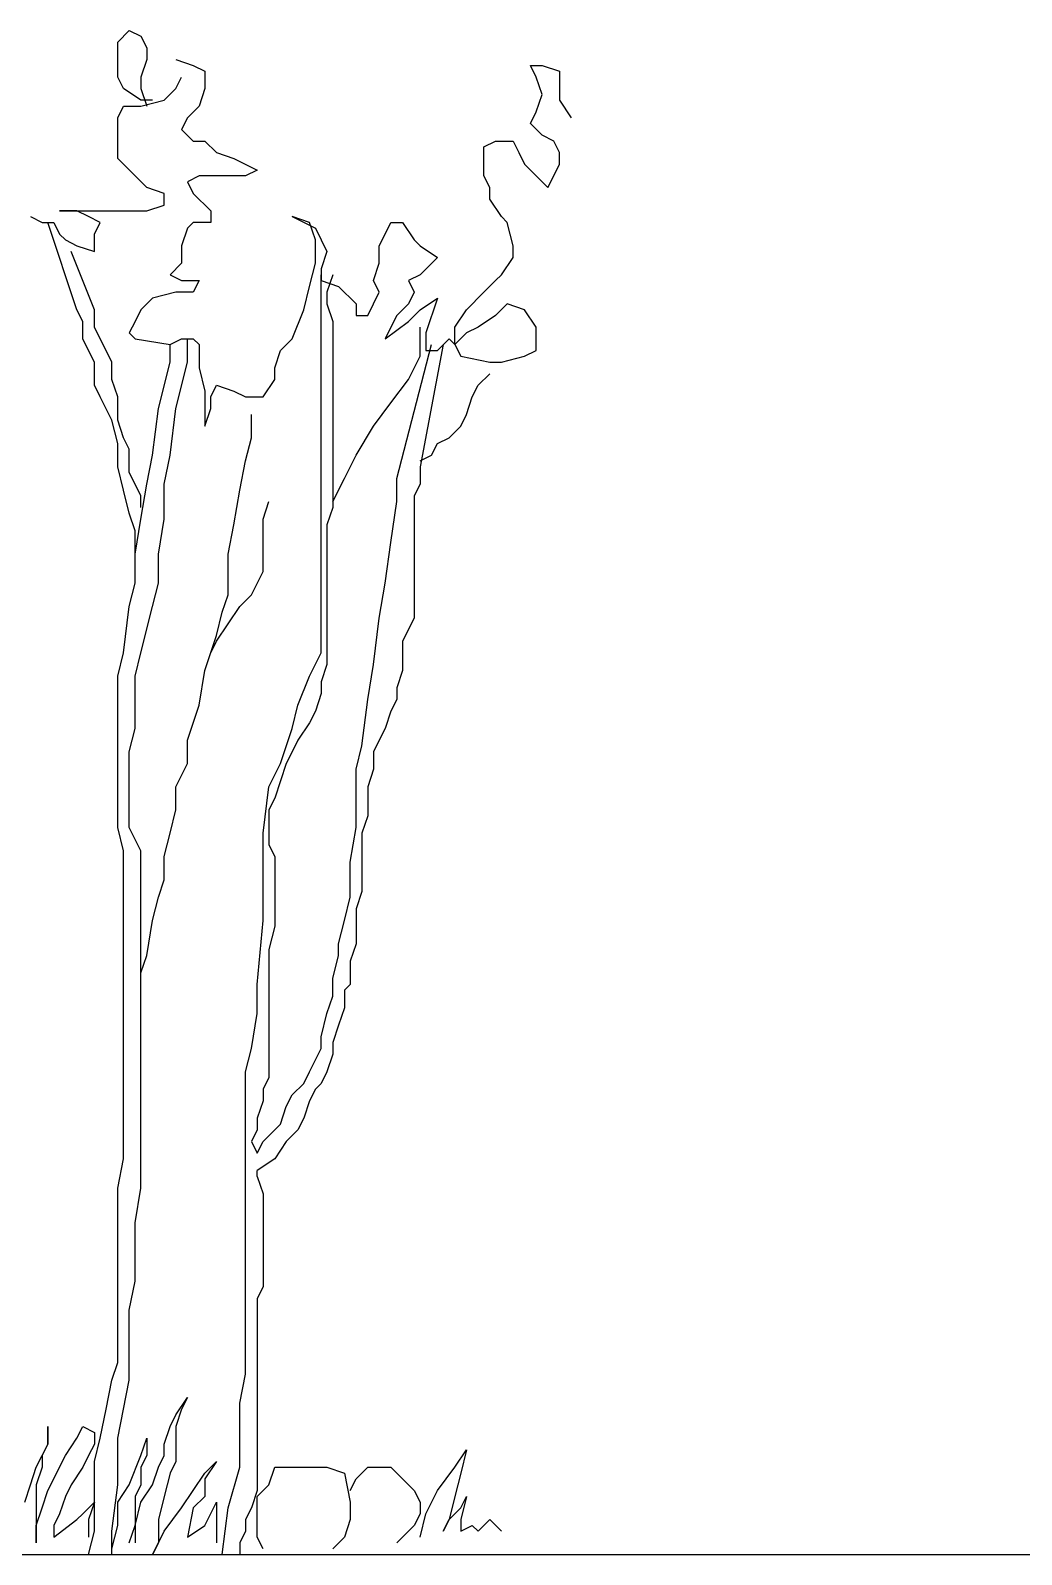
# Model space of a CAD drawing. Header units: millimetres. Extents: x 13268 to 164478, y 289082 to 363688.
# Drawn here: x 111275 to 115502, y 328505 to 335001 of the extents above; entities that cross this region are included whole.
import ezdxf

# ---------------------------------------------------------------- set-up
doc = ezdxf.new("R2010")
doc.units = ezdxf.units.MM
doc.layers.add('www.cad-blocks.net', color=7, linetype='Continuous')

# ---------------------------------------------------------------- blocks, each defined once
blk = doc.blocks.new('A$C44BD239E')
for p, q in [((6585.4, 6446.5), (6635, 6496.2)), ((6585.4, 6397), (6585.4, 6446.5)), ((6635, 6496.2), (6684.6, 6471.3)), ((6684.6, 6471.3), (6709.4, 6421.8)), ((6585.4, 6297.8), (6585.4, 6397)), ((6709.4, 6372.1), (6684.6, 6297.8)), ((6709.4, 6421.8), (6709.4, 6372.1)), ((6833.4, 6372.1), (6907.7, 6347.4)), ((6907.7, 6347.4), (6957.3, 6322.6)), ((6957.3, 6322.6), (6957.3, 6248.2)), ((8370.5, 6297.8), (8345.7, 6347.4)), ((8345.7, 6347.4), (8395.3, 6347.4)), ((8395.3, 6347.4), (8469.7, 6322.6)), ((8469.7, 6322.6), (8469.7, 6248.2)), ((6610.2, 6248.2), (6585.4, 6297.8)), ((6684.6, 6198.6), (6610.2, 6248.2)), ((6684.6, 6297.8), (6684.6, 6248.2)), ((6684.6, 6248.2), (6709.4, 6173.8)), ((6783.8, 6198.6), (6833.4, 6248.2)), ((6833.4, 6248.2), (6858.1, 6297.8)), ((6957.3, 6248.2), (6932.5, 6173.8)), ((8395.3, 6223.4), (8370.5, 6297.8)), ((8469.7, 6248.2), (8469.7, 6198.6)), ((6585.4, 6124.2), (6610.2, 6173.8)), ((6610.2, 6173.8), (6684.6, 6173.8)), ((6684.6, 6173.8), (6783.8, 6198.6)), ((6734.2, 6198.6), (6684.6, 6198.6)), ((6932.5, 6173.8), (6883, 6124.2)), ((8370.5, 6149), (8395.3, 6223.4)), ((8469.7, 6198.6), (8519.3, 6124.2)), ((6585.4, 6074.6), (6585.4, 6124.2)), ((6883, 6124.2), (6858.1, 6074.6)), ((8345.7, 6099.4), (8370.5, 6149)), ((6585.4, 5950.7), (6585.4, 6074.6)), ((6858.1, 6074.6), (6907.7, 6025)), ((8395.3, 6049.9), (8345.7, 6099.4)), ((8444.9, 6025), (8395.3, 6049.9)), ((6907.7, 6025), (6957.3, 6025)), ((6957.3, 6025), (7006.9, 5975.5)), ((8147.4, 6000.2), (8197, 6025)), ((8147.4, 5950.7), (8147.4, 6000.2)), ((8197, 6025), (8271.3, 6025)), ((8271.3, 6025), (8296.2, 5975.5)), ((8469.7, 5975.5), (8444.9, 6025)), ((6659.8, 5876.3), (6585.4, 5950.7)), ((7006.9, 5975.5), (7081.3, 5950.7)), ((7081.3, 5950.7), (7180.5, 5901.1)), ((8147.4, 5876.3), (8147.4, 5950.7)), ((8296.2, 5975.5), (8320.9, 5925.8)), ((8320.9, 5925.8), (8370.5, 5876.3)), ((8444.9, 5876.3), (8469.7, 5925.8)), ((8469.7, 5925.8), (8469.7, 5975.5)), ((6709.4, 5826.7), (6659.8, 5876.3)), ((6932.5, 5876.3), (6883, 5851.5)), ((6883, 5851.5), (6907.7, 5801.9)), ((7031.7, 5876.3), (6932.5, 5876.3)), ((7130.9, 5876.3), (7031.7, 5876.3)), ((7180.5, 5901.1), (7130.9, 5876.3)), ((8172.1, 5826.7), (8147.4, 5876.3)), ((8370.5, 5876.3), (8420.1, 5826.7)), ((8420.1, 5826.7), (8444.9, 5876.3)), ((6783.8, 5801.9), (6709.4, 5826.7)), ((6783.8, 5752.3), (6783.8, 5801.9)), ((6907.7, 5801.9), (6982.1, 5727.5)), ((8172.1, 5777.1), (8172.1, 5826.7)), ((6411.9, 5727.5), (6337.5, 5727.5)), ((6337.5, 5727.5), (6387.1, 5727.5)), ((6387.1, 5727.5), (6486.2, 5727.5)), ((6461.5, 5702.7), (6411.9, 5727.5)), ((6486.2, 5727.5), (6585.4, 5727.5)), ((6585.4, 5727.5), (6659.8, 5727.5)), ((6659.8, 5727.5), (6709.4, 5727.5)), ((6709.4, 5727.5), (6783.8, 5752.3)), ((6982.1, 5727.5), (6982.1, 5678)), ((8221.8, 5702.7), (8172.1, 5777.1)), ((6213.5, 5702.7), (6263.2, 5678)), ((6263.2, 5678), (6312.7, 5678)), ((6411.9, 5306), (6287.9, 5678)), ((6312.7, 5678), (6337.5, 5628.3)), ((6511, 5678), (6461.5, 5702.7)), ((6486.2, 5628.3), (6511, 5678)), ((6883, 5653.1), (6858.1, 5578.8)), ((6907.7, 5678), (6883, 5653.1)), ((6982.1, 5678), (6907.7, 5678)), ((7403.6, 5678), (7329.2, 5702.7)), ((7329.2, 5702.7), (7428.4, 5653.1)), ((7428.4, 5603.6), (7403.6, 5678)), ((7428.4, 5653.1), (7453.2, 5603.6)), ((7725.9, 5628.3), (7750.7, 5678)), ((7750.7, 5678), (7800.3, 5678)), ((7800.3, 5678), (7849.9, 5603.6)), ((8246.5, 5678), (8221.8, 5702.7)), ((8271.3, 5578.8), (8246.5, 5678)), ((6337.5, 5628.3), (6362.3, 5603.6)), ((6362.3, 5603.6), (6411.9, 5578.8)), ((6486.2, 5553.9), (6486.2, 5628.3)), ((7428.4, 5504.4), (7428.4, 5603.6)), ((7453.2, 5603.6), (7477.9, 5553.9)), ((7701.1, 5578.8), (7725.9, 5628.3)), ((7849.9, 5603.6), (7874.7, 5578.8)), ((6486.2, 5306), (6387.1, 5553.9)), ((6411.9, 5578.8), (6486.2, 5553.9)), ((6858.1, 5578.8), (6858.1, 5504.4)), ((7477.9, 5553.9), (7453.2, 5479.6)), ((7701.1, 5504.4), (7701.1, 5578.8)), ((7874.7, 5578.8), (7949.1, 5529.2)), ((7949.1, 5529.2), (7874.7, 5454.8)), ((8221.8, 5454.8), (8271.3, 5529.2)), ((8271.3, 5529.2), (8271.3, 5578.8)), ((6858.1, 5504.4), (6808.6, 5454.8)), ((7403.6, 5405.2), (7428.4, 5504.4)), ((7453.2, 5479.6), (7453.2, 5430)), ((7676.3, 5430), (7701.1, 5504.4)), ((6808.6, 5454.8), (6858.1, 5430)), ((6858.1, 5430), (6932.5, 5430)), ((6932.5, 5430), (6907.7, 5380.4)), ((7378.8, 5306), (7403.6, 5405.2)), ((7453.2, 5355.6), (7453.2, 5454.8)), ((7453.2, 5430), (7527.6, 5405.2)), ((7502.8, 5454.8), (7477.9, 5380.4)), ((7527.6, 5405.2), (7602, 5330.8)), ((7701.1, 5380.4), (7676.3, 5430)), ((7874.7, 5454.8), (7825, 5430)), ((7825, 5430), (7849.9, 5380.4)), ((8147.4, 5380.4), (8197, 5430)), ((8197, 5430), (8221.8, 5454.8)), ((6734.2, 5355.6), (6684.6, 5306)), ((6833.4, 5380.4), (6734.2, 5355.6)), ((6907.7, 5380.4), (6833.4, 5380.4)), ((7453.2, 5206.8), (7453.2, 5355.6)), ((7477.9, 5380.4), (7477.9, 5330.8)), ((7477.9, 5330.8), (7502.8, 5256.4)), ((7602, 5330.8), (7602, 5281.2)), ((7651.5, 5281.2), (7676.3, 5330.8)), ((7676.3, 5330.8), (7701.1, 5380.4)), ((7825, 5330.8), (7775.5, 5281.2)), ((7849.9, 5380.4), (7825, 5330.8)), ((7874.7, 5306), (7949.1, 5355.6)), ((7949.1, 5355.6), (7899.4, 5206.8)), ((8073, 5306), (8147.4, 5380.4)), ((8246.5, 5330.8), (8197, 5281.2)), ((8320.9, 5306), (8246.5, 5330.8)), ((6436.7, 5256.4), (6411.9, 5306)), ((6486.2, 5231.7), (6486.2, 5306)), ((6684.6, 5306), (6659.8, 5256.4)), ((7329.2, 5182), (7378.8, 5306)), ((7602, 5281.2), (7651.5, 5281.2)), ((7775.5, 5281.2), (7750.7, 5231.7)), ((7825, 5256.4), (7874.7, 5306)), ((8023.4, 5231.7), (8073, 5306)), ((8197, 5281.2), (8122.6, 5231.7)), ((8370.5, 5231.7), (8320.9, 5306)), ((6436.7, 5182), (6436.7, 5256.4)), ((6511, 5182), (6486.2, 5231.7)), ((6659.8, 5256.4), (6635, 5206.8)), ((6635, 5206.8), (6659.8, 5182)), ((7453.2, 5058.1), (7453.2, 5206.8)), ((7502.8, 5256.4), (7502.8, 5157.3)), ((7725.9, 5182), (7825, 5256.4)), ((7750.7, 5231.7), (7725.9, 5182)), ((7874.7, 5107.6), (7874.7, 5231.7)), ((7899.4, 5206.8), (7899.4, 5132.5)), ((8023.4, 5157.3), (8023.4, 5231.7)), ((8073, 5206.8), (8023.4, 5157.3)), ((8122.6, 5231.7), (8073, 5206.8)), ((8370.5, 5132.5), (8370.5, 5231.7)), ((6461.5, 5132.5), (6436.7, 5182)), ((6486.2, 5082.9), (6461.5, 5132.5)), ((6535.9, 5132.5), (6511, 5182)), ((6560.6, 5082.9), (6535.9, 5132.5)), ((6659.8, 5182), (6808.6, 5157.3)), ((6808.6, 5157.3), (6858.1, 5182)), ((6808.6, 5082.9), (6808.6, 5157.3)), ((6858.1, 5182), (6907.7, 5182)), ((6883, 5082.9), (6883, 5182)), ((6907.7, 5182), (6932.5, 5157.3)), ((6932.5, 5157.3), (6932.5, 5058.1)), ((7254.9, 5058.1), (7279.6, 5132.5)), ((7279.6, 5132.5), (7329.2, 5182)), ((7502.8, 5157.3), (7502.8, 5107.6)), ((7775.5, 4587), (7924.2, 5157.3)), ((7973.8, 5157.3), (7874.7, 4636.6)), ((7899.4, 5132.5), (7949.1, 5132.5)), ((7949.1, 5132.5), (7998.6, 5182)), ((7998.6, 5182), (8023.4, 5157.3)), ((8023.4, 5157.3), (8048.2, 5107.6)), ((8320.9, 5107.6), (8370.5, 5132.5)), ((6486.2, 4983.7), (6486.2, 5082.9)), ((6560.6, 5008.5), (6560.6, 5082.9)), ((6759, 4884.5), (6808.6, 5082.9)), ((6833.4, 4884.5), (6883, 5082.9)), ((7502.8, 5107.6), (7502.8, 5008.5)), ((7825, 5008.5), (7874.7, 5107.6)), ((8048.2, 5107.6), (8172.1, 5082.9)), ((8172.1, 5082.9), (8221.8, 5082.9)), ((8221.8, 5082.9), (8320.9, 5107.6)), ((6585.4, 4934.1), (6560.6, 5008.5)), ((6932.5, 5058.1), (6957.3, 4958.9)), ((7205.2, 4934.1), (7254.9, 5008.5)), ((7254.9, 5008.5), (7254.9, 5058.1)), ((7453.2, 4958.9), (7453.2, 5058.1)), ((7502.8, 5008.5), (7502.8, 4934.1)), ((7750.7, 4909.3), (7825, 5008.5)), ((8122.6, 4983.7), (8172.1, 5033.3)), ((6511, 4934.1), (6486.2, 4983.7)), ((6957.3, 4958.9), (6957.3, 4884.5)), ((6982.1, 4934.1), (7006.9, 4983.7)), ((7006.9, 4983.7), (7081.3, 4958.9)), ((7081.3, 4958.9), (7130.9, 4934.1)), ((7453.2, 4810.1), (7453.2, 4958.9)), ((8097.8, 4934.1), (8122.6, 4983.7)), ((6560.6, 4834.9), (6511, 4934.1)), ((6585.4, 4884.5), (6585.4, 4934.1)), ((6585.4, 4834.9), (6585.4, 4884.5)), ((6734.2, 4686.2), (6759, 4884.5)), ((6808.6, 4686.2), (6833.4, 4884.5)), ((6957.3, 4884.5), (6957.3, 4810.1)), ((6957.3, 4810.1), (6982.1, 4884.5)), ((6982.1, 4884.5), (6982.1, 4934.1)), ((7130.9, 4934.1), (7205.2, 4934.1)), ((7502.8, 4934.1), (7502.8, 4859.7)), ((7676.3, 4810.1), (7750.7, 4909.3)), ((8073, 4859.7), (8097.8, 4934.1)), ((6585.4, 4735.7), (6560.6, 4834.9)), ((6610.2, 4760.5), (6585.4, 4834.9)), ((7155.7, 4760.5), (7155.7, 4859.7)), ((7453.2, 4711), (7453.2, 4810.1)), ((7502.8, 4859.7), (7502.8, 4810.1)), ((7502.8, 4810.1), (7502.8, 4735.7)), ((7602, 4686.2), (7676.3, 4810.1)), ((7998.6, 4760.5), (8048.2, 4810.1)), ((8048.2, 4810.1), (8073, 4859.7)), ((6635, 4711), (6610.2, 4760.5)), ((7130.9, 4661.3), (7155.7, 4760.5)), ((7949.1, 4735.7), (7998.6, 4760.5)), ((6585.4, 4636.6), (6585.4, 4735.7)), ((6635, 4611.8), (6635, 4711)), ((6709.4, 4562.2), (6734.2, 4686.2)), ((6783.8, 4562.2), (6808.6, 4686.2)), ((7453.2, 4587), (7453.2, 4711)), ((7502.8, 4735.7), (7502.8, 4661.3)), ((7552.3, 4587), (7602, 4686.2)), ((7874.7, 4661.3), (7924.2, 4686.2)), ((7924.2, 4686.2), (7949.1, 4735.7)), ((6610.2, 4537.4), (6585.4, 4636.6)), ((7106.1, 4537.4), (7130.9, 4661.3)), ((7502.8, 4661.3), (7502.8, 4611.8)), ((7874.7, 4636.6), (7874.7, 4562.2)), ((6659.8, 4562.2), (6635, 4611.8)), ((6684.6, 4512.6), (6659.8, 4562.2)), ((6684.6, 4413.4), (6709.4, 4562.2)), ((6783.8, 4413.4), (6783.8, 4562.2)), ((7453.2, 4388.6), (7453.2, 4587)), ((7502.8, 4611.8), (7502.8, 4562.2)), ((7502.8, 4487.8), (7552.3, 4587)), ((7502.8, 4562.2), (7502.8, 4463)), ((7775.5, 4487.8), (7775.5, 4587)), ((7874.7, 4562.2), (7849.9, 4512.6)), ((6635, 4438.2), (6610.2, 4537.4)), ((6684.6, 4463), (6684.6, 4512.6)), ((7081.3, 4388.6), (7106.1, 4537.4)), ((7205.2, 4413.4), (7230.1, 4487.8)), ((7750.7, 4314.2), (7775.5, 4487.8)), ((7849.9, 4512.6), (7849.9, 4463)), ((6659.8, 4363.8), (6635, 4438.2)), ((7502.8, 4463), (7477.9, 4388.6)), ((7849.9, 4463), (7849.9, 4388.6)), ((6659.8, 4264.6), (6684.6, 4413.4)), ((6659.8, 4314.2), (6659.8, 4363.8)), ((6759, 4264.6), (6783.8, 4413.4)), ((7056.5, 4264.6), (7081.3, 4388.6)), ((7205.2, 4314.2), (7205.2, 4413.4)), ((7453.2, 4239.9), (7453.2, 4388.6)), ((7477.9, 4388.6), (7477.9, 4314.2)), ((7849.9, 4388.6), (7849.9, 4314.2)), ((6659.8, 4239.9), (6659.8, 4314.2)), ((7205.2, 4264.6), (7205.2, 4314.2)), ((7477.9, 4314.2), (7477.9, 4239.9)), ((7725.9, 4140.7), (7750.7, 4314.2)), ((7849.9, 4314.2), (7849.9, 4239.9)), ((6659.8, 4140.7), (6659.8, 4264.6)), ((6759, 4140.7), (6759, 4264.6)), ((7056.5, 4165.5), (7056.5, 4264.6)), ((7205.2, 4190.2), (7205.2, 4264.6)), ((7453.2, 4066.3), (7453.2, 4239.9)), ((7477.9, 4239.9), (7477.9, 4165.5)), ((7849.9, 4239.9), (7849.9, 4165.5)), ((7056.5, 4091.1), (7056.5, 4165.5)), ((7155.7, 4091.1), (7205.2, 4190.2)), ((7477.9, 4165.5), (7477.9, 4115.9)), ((7849.9, 4165.5), (7849.9, 4091.1)), ((6635, 4041.5), (6659.8, 4140.7)), ((6734.2, 4041.5), (6759, 4140.7)), ((7477.9, 4115.9), (7477.9, 4066.3)), ((7701.1, 3991.9), (7725.9, 4140.7)), ((6610.2, 3843.1), (6635, 4041.5)), ((6684.6, 3843.1), (6734.2, 4041.5)), ((7031.7, 4016.7), (7056.5, 4091.1)), ((7056.5, 3967.1), (7106.1, 4041.5)), ((7106.1, 4041.5), (7155.7, 4091.1)), ((7453.2, 3991.9), (7453.2, 4066.3)), ((7477.9, 4066.3), (7477.9, 4016.7)), ((7849.9, 4091.1), (7849.9, 4041.5)), ((7849.9, 4041.5), (7849.9, 3991.9)), ((7006.9, 3917.5), (7031.7, 4016.7)), ((7006.9, 3892.7), (7056.5, 3967.1)), ((7453.2, 3843.1), (7453.2, 3991.9)), ((7477.9, 4016.7), (7477.9, 3967.1)), ((7477.9, 3967.1), (7477.9, 3917.5)), ((7676.3, 3793.6), (7701.1, 3991.9)), ((7849.9, 3991.9), (7800.3, 3892.7)), ((6957.3, 3768.8), (7006.9, 3917.5)), ((7477.9, 3917.5), (7477.9, 3868)), ((6585.4, 3743.9), (6610.2, 3843.1)), ((6659.8, 3743.9), (6684.6, 3843.1)), ((6982.1, 3843.1), (7006.9, 3892.7)), ((7403.6, 3743.9), (7453.2, 3843.1)), ((7477.9, 3868), (7477.9, 3793.6)), ((7800.3, 3892.7), (7800.3, 3818.3)), ((6932.5, 3620), (6957.3, 3768.8)), ((7477.9, 3793.6), (7453.2, 3719.2)), ((7651.5, 3644.8), (7676.3, 3793.6)), ((7800.3, 3768.8), (7775.5, 3694.4)), ((7800.3, 3818.3), (7800.3, 3768.8)), ((6585.4, 3644.8), (6585.4, 3743.9)), ((6659.8, 3644.8), (6659.8, 3743.9)), ((7354, 3620), (7403.6, 3743.9)), ((7453.2, 3719.2), (7453.2, 3669.6)), ((6585.4, 3520.8), (6585.4, 3644.8)), ((6659.8, 3520.8), (6659.8, 3644.8)), ((7453.2, 3669.6), (7428.4, 3595.2)), ((7626.7, 3446.4), (7651.5, 3644.8)), ((7775.5, 3644.8), (7750.7, 3595.2)), ((7775.5, 3694.4), (7775.5, 3644.8)), ((6883, 3471.2), (6932.5, 3620)), ((7329.2, 3520.8), (7354, 3620)), ((7428.4, 3595.2), (7403.6, 3545.6)), ((7750.7, 3595.2), (7725.9, 3520.8)), ((6585.4, 3421.7), (6585.4, 3520.8)), ((6635, 3421.7), (6659.8, 3520.8)), ((7279.6, 3372), (7329.2, 3520.8)), ((7403.6, 3545.6), (7354, 3471.2)), ((7725.9, 3520.8), (7701.1, 3471.2)), ((6883, 3372), (6883, 3471.2)), ((7354, 3471.2), (7329.2, 3421.7)), ((7602, 3347.3), (7626.7, 3446.4)), ((7701.1, 3471.2), (7676.3, 3421.7)), ((6585.4, 3322.5), (6585.4, 3421.7)), ((6635, 3322.5), (6635, 3421.7)), ((7329.2, 3421.7), (7304.4, 3372)), ((7676.3, 3421.7), (7676.3, 3347.3)), ((6585.4, 3198.5), (6585.4, 3322.5)), ((6635, 3198.5), (6635, 3322.5)), ((6833.4, 3272.9), (6883, 3372)), ((7230.1, 3272.9), (7279.6, 3372)), ((7304.4, 3372), (7279.6, 3297.6)), ((7602, 3248.1), (7602, 3347.3)), ((7676.3, 3347.3), (7651.5, 3272.9)), ((6833.4, 3173.7), (6833.4, 3272.9)), ((7205.2, 3074.5), (7230.1, 3272.9)), ((7279.6, 3297.6), (7254.9, 3223.3)), ((7602, 3099.3), (7602, 3248.1)), ((7651.5, 3272.9), (7651.5, 3223.3)), ((6585.4, 3099.3), (6585.4, 3198.5)), ((6635, 3099.3), (6635, 3198.5)), ((7254.9, 3223.3), (7230.1, 3173.7)), ((7651.5, 3223.3), (7651.5, 3148.9)), ((6808.6, 3074.5), (6833.4, 3173.7)), ((7230.1, 3173.7), (7230.1, 3099.3)), ((7651.5, 3148.9), (7626.7, 3074.5)), ((6610.2, 3000.1), (6585.4, 3099.3)), ((6684.6, 3000.1), (6635, 3099.3)), ((6783.8, 2975.4), (6808.6, 3074.5)), ((7205.2, 2901), (7205.2, 3074.5)), ((7230.1, 3099.3), (7230.1, 3024.9)), ((7577.1, 2950.5), (7602, 3099.3)), ((7626.7, 3074.5), (7626.7, 3000.1)), ((6610.2, 2876.2), (6610.2, 3000.1)), ((6684.6, 2876.2), (6684.6, 3000.1)), ((7230.1, 3024.9), (7254.9, 2975.4)), ((7626.7, 3000.1), (7626.7, 2925.7)), ((6783.8, 2876.2), (6783.8, 2975.4)), ((7254.9, 2975.4), (7254.9, 2901)), ((7577.1, 2801.8), (7577.1, 2950.5)), ((7626.7, 2925.7), (7626.7, 2876.2)), ((6610.2, 2752.2), (6610.2, 2876.2)), ((6684.6, 2752.2), (6684.6, 2876.2)), ((6759, 2801.8), (6783.8, 2876.2)), ((7205.2, 2702.6), (7205.2, 2901)), ((7254.9, 2901), (7254.9, 2851.3)), ((7626.7, 2876.2), (7626.7, 2826.6)), ((6734.2, 2702.6), (6759, 2801.8)), ((7254.9, 2851.3), (7254.9, 2801.8)), ((7254.9, 2801.8), (7254.9, 2752.2)), ((7552.3, 2702.6), (7577.1, 2801.8)), ((7626.7, 2826.6), (7602, 2752.2)), ((6610.2, 2628.2), (6610.2, 2752.2)), ((6684.6, 2628.2), (6684.6, 2752.2)), ((7254.9, 2752.2), (7254.9, 2677.8)), ((7602, 2752.2), (7602, 2702.6)), ((6709.4, 2553.8), (6734.2, 2702.6)), ((7180.5, 2429.9), (7205.2, 2702.6)), ((7254.9, 2677.8), (7230.1, 2578.6)), ((7527.6, 2603.5), (7552.3, 2702.6)), ((7602, 2702.6), (7602, 2653)), ((6610.2, 2504.3), (6610.2, 2628.2)), ((6684.6, 2504.3), (6684.6, 2628.2)), ((7527.6, 2553.8), (7527.6, 2603.5)), ((7602, 2603.5), (7577.1, 2529.1)), ((7602, 2653), (7602, 2603.5)), ((6684.6, 2479.4), (6709.4, 2553.8)), ((7230.1, 2578.6), (7230.1, 2504.3)), ((7502.8, 2454.7), (7527.6, 2553.8)), ((6610.2, 2405.1), (6610.2, 2504.3)), ((6684.6, 2405.1), (6684.6, 2504.3)), ((6684.6, 2405.1), (6684.6, 2479.4)), ((7230.1, 2504.3), (7230.1, 2429.9)), ((7577.1, 2529.1), (7577.1, 2479.4)), ((7577.1, 2479.4), (7577.1, 2429.9)), ((6610.2, 2330.7), (6610.2, 2405.1)), ((6684.6, 2330.7), (6684.6, 2405.1)), ((6684.6, 2380.3), (6684.6, 2405.1)), ((7180.5, 2305.9), (7180.5, 2429.9)), ((7230.1, 2429.9), (7230.1, 2405.1)), ((7230.1, 2405.1), (7230.1, 2330.7)), ((7502.8, 2380.3), (7502.8, 2454.7)), ((7577.1, 2429.9), (7552.3, 2405.1)), ((7552.3, 2405.1), (7552.3, 2330.7)), ((7477.9, 2305.9), (7502.8, 2380.3)), ((6610.2, 2206.7), (6610.2, 2330.7)), ((6684.6, 2206.7), (6684.6, 2330.7)), ((7155.7, 2157.2), (7180.5, 2305.9)), ((7230.1, 2330.7), (7230.1, 2281.1)), ((7230.1, 2281.1), (7230.1, 2231.5)), ((7453.2, 2206.7), (7477.9, 2305.9)), ((7552.3, 2330.7), (7527.6, 2256.3)), ((7230.1, 2231.5), (7230.1, 2157.2)), ((7527.6, 2256.3), (7502.8, 2181.9)), ((6610.2, 2058), (6610.2, 2206.7)), ((6684.6, 2058), (6684.6, 2206.7)), ((7130.9, 2058), (7155.7, 2157.2)), ((7230.1, 2157.2), (7230.1, 2082.8)), ((7403.6, 2058), (7453.2, 2157.2)), ((7453.2, 2157.2), (7453.2, 2206.7)), ((7502.8, 2181.9), (7502.8, 2132.3)), ((7230.1, 2082.8), (7230.1, 2033.1)), ((7502.8, 2132.3), (7477.9, 2058)), ((6610.2, 1958.8), (6610.2, 2058)), ((6684.6, 1958.8), (6684.6, 2058)), ((7130.9, 1934), (7130.9, 2058)), ((7230.1, 2033.1), (7205.2, 1983.6)), ((7378.8, 2008.4), (7403.6, 2058)), ((7477.9, 2058), (7453.2, 2008.4)), ((6610.2, 1785.2), (6610.2, 1958.8)), ((6684.6, 1785.2), (6684.6, 1958.8)), ((7205.2, 1983.6), (7205.2, 1934)), ((7304.4, 1909.2), (7329.2, 1958.8)), ((7329.2, 1958.8), (7378.8, 2008.4)), ((7428.4, 1983.6), (7403.6, 1934)), ((7453.2, 2008.4), (7428.4, 1983.6)), ((7130.9, 1834.8), (7130.9, 1934)), ((7205.2, 1934), (7180.5, 1859.6)), ((7279.6, 1834.8), (7304.4, 1909.2)), ((7403.6, 1934), (7378.8, 1859.6)), ((7130.9, 1686), (7130.9, 1834.8)), ((7180.5, 1859.6), (7180.5, 1810)), ((7254.9, 1810), (7279.6, 1834.8)), ((7378.8, 1859.6), (7354, 1810)), ((6610.2, 1686), (6610.2, 1785.2)), ((6684.6, 1686), (6684.6, 1785.2)), ((7180.5, 1810), (7155.7, 1760.4)), ((7155.7, 1760.4), (7180.5, 1710.8)), ((7180.5, 1710.8), (7205.2, 1760.4)), ((7205.2, 1760.4), (7254.9, 1810)), ((7304.4, 1760.4), (7254.9, 1686)), ((7354, 1810), (7304.4, 1760.4)), ((6585.4, 1562), (6610.2, 1686)), ((6684.6, 1562), (6684.6, 1686)), ((7130.9, 1586.8), (7130.9, 1686)), ((7254.9, 1686), (7180.5, 1636.4)), ((7180.5, 1611.7), (7180.5, 1636.4)), ((6585.4, 1413.3), (6585.4, 1562)), ((6659.8, 1413.3), (6684.6, 1562)), ((7130.9, 1487.6), (7130.9, 1586.8)), ((7180.5, 1611.7), (7205.2, 1537.3)), ((7205.2, 1537.3), (7205.2, 1487.6)), ((7130.9, 1314.1), (7130.9, 1487.6)), ((7205.2, 1487.6), (7205.2, 1413.3)), ((6585.4, 1264.5), (6585.4, 1413.3)), ((6659.8, 1264.5), (6659.8, 1413.3)), ((7205.2, 1413.3), (7205.2, 1363.7)), ((7130.9, 1115.7), (7130.9, 1314.1)), ((7205.2, 1363.7), (7205.2, 1289.3)), ((6585.4, 1165.4), (6585.4, 1264.5)), ((6659.8, 1165.4), (6659.8, 1264.5)), ((7205.2, 1289.3), (7205.2, 1239.8)), ((7205.2, 1239.8), (7205.2, 1140.6)), ((6585.4, 1041.4), (6585.4, 1165.4)), ((6635, 1041.4), (6659.8, 1165.4)), ((7130.9, 892.6), (7130.9, 1115.7)), ((7205.2, 1140.6), (7180.5, 1091)), ((6585.4, 917.4), (6585.4, 1041.4)), ((6635, 917.4), (6635, 1041.4)), ((7180.5, 1091), (7180.5, 1016.6)), ((7180.5, 1016.6), (7180.5, 942.2)), ((6585.4, 818.2), (6585.4, 917.4)), ((6635, 818.2), (6635, 917.4)), ((7180.5, 942.2), (7180.5, 892.6)), ((7130.9, 768.6), (7130.9, 892.6)), ((7180.5, 892.6), (7180.5, 818.2)), ((6560.6, 743.8), (6585.4, 818.2)), ((6635, 743.8), (6635, 818.2)), ((7180.5, 818.2), (7180.5, 768.6)), ((6535.9, 619.9), (6560.6, 743.8)), ((6610.2, 619.9), (6635, 743.8)), ((7106.1, 644.7), (7130.9, 768.6)), ((7180.5, 768.6), (7180.5, 743.8)), ((7180.5, 743.8), (7180.5, 669.4)), ((6833.4, 595.1), (6883, 669.4)), ((6883, 669.4), (6858.1, 619.9)), ((7180.5, 669.4), (7180.5, 619.9)), ((6511, 495.9), (6535.9, 619.9)), ((6585.4, 495.9), (6610.2, 619.9)), ((6808.6, 545.5), (6833.4, 595.1)), ((6858.1, 619.9), (6833.4, 545.5)), ((7106.1, 495.9), (7106.1, 644.7)), ((7180.5, 619.9), (7180.5, 570.3)), ((6287.9, 471.1), (6287.9, 545.5)), ((6287.9, 545.5), (6287.9, 471.1)), ((6411.9, 495.9), (6436.7, 545.5)), ((6436.7, 545.5), (6486.2, 520.7)), ((6486.2, 520.7), (6486.2, 471.1)), ((6783.8, 471.1), (6808.6, 545.5)), ((6833.4, 545.5), (6833.4, 495.9)), ((7180.5, 570.3), (7180.5, 495.9)), ((6263.2, 421.5), (6287.9, 471.1)), ((6287.9, 471.1), (6263.2, 421.5)), ((6362.3, 421.5), (6411.9, 495.9)), ((6486.2, 471.1), (6461.5, 421.5)), ((6486.2, 396.7), (6511, 495.9)), ((6585.4, 396.7), (6585.4, 495.9)), ((6684.6, 421.5), (6709.4, 495.9)), ((6709.4, 495.9), (6709.4, 421.5)), ((6783.8, 421.5), (6783.8, 471.1)), ((6833.4, 495.9), (6833.4, 446.3)), ((7106.1, 371.9), (7106.1, 495.9)), ((7180.5, 495.9), (7180.5, 446.3)), ((6238.3, 371.9), (6263.2, 421.5)), ((6263.2, 421.5), (6263.2, 371.9)), ((6337.5, 371.9), (6362.3, 421.5)), ((6461.5, 421.5), (6436.7, 371.9)), ((6486.2, 297.5), (6486.2, 396.7)), ((6585.4, 297.5), (6585.4, 396.7)), ((6635, 297.5), (6684.6, 421.5)), ((6709.4, 421.5), (6684.6, 371.9)), ((6759, 371.9), (6783.8, 421.5)), ((6833.4, 396.7), (6808.6, 347.2)), ((6833.4, 446.3), (6833.4, 396.7)), ((6957.3, 347.2), (7006.9, 396.7)), ((7006.9, 396.7), (6957.3, 322.3)), ((7180.5, 446.3), (7180.5, 371.9)), ((8023.4, 371.9), (8073, 446.3)), ((8073, 446.3), (8048.2, 347.2)), ((6213.5, 297.5), (6238.3, 371.9)), ((6263.2, 371.9), (6238.3, 297.5)), ((6312.7, 322.3), (6337.5, 371.9)), ((6436.7, 371.9), (6387.1, 297.5)), ((6684.6, 371.9), (6684.6, 297.5)), ((6734.2, 297.5), (6759, 371.9)), ((6808.6, 347.2), (6783.8, 248)), ((6907.7, 272.8), (6957.3, 347.2)), ((7056.5, 198.4), (7106.1, 371.9)), ((7180.5, 371.9), (7180.5, 322.3)), ((7230.1, 297.5), (7254.9, 371.9)), ((7254.9, 371.9), (7329.2, 371.9)), ((7329.2, 371.9), (7403.6, 371.9)), ((7403.6, 371.9), (7477.9, 371.9)), ((7477.9, 371.9), (7552.3, 347.2)), ((7552.3, 347.2), (7577.1, 223.1)), ((7602, 322.3), (7651.5, 371.9)), ((7651.5, 371.9), (7701.1, 371.9)), ((7701.1, 371.9), (7750.7, 371.9)), ((7750.7, 371.9), (7849.9, 272.8)), ((7949.1, 272.8), (8023.4, 371.9)), ((8048.2, 347.2), (8023.4, 248)), ((6188.8, 223.1), (6213.5, 297.5)), ((6238.3, 297.5), (6238.3, 248)), ((6263.2, 198.4), (6287.9, 272.8)), ((6287.9, 272.8), (6312.7, 322.3)), ((6387.1, 297.5), (6362.3, 248)), ((6486.2, 99.2), (6486.2, 297.5)), ((6560.6, 99.2), (6585.4, 297.5)), ((6585.4, 223.1), (6635, 297.5)), ((6684.6, 297.5), (6659.8, 248)), ((6684.6, 223.1), (6734.2, 297.5)), ((6858.1, 198.4), (6907.7, 272.8)), ((6957.3, 322.3), (6957.3, 248)), ((7180.5, 272.8), (7155.7, 198.4)), ((7180.5, 322.3), (7180.5, 272.8)), ((7180.5, 248), (7230.1, 297.5)), ((7577.1, 272.8), (7602, 322.3)), ((7849.9, 272.8), (7874.7, 223.1)), ((7899.4, 173.6), (7949.1, 272.8)), ((6238.3, 248), (6238.3, 173.6)), ((6238.3, 124), (6263.2, 198.4)), ((6362.3, 248), (6337.5, 173.6)), ((6436.7, 173.6), (6486.2, 223.1)), ((6486.2, 223.1), (6461.5, 148.8)), ((6585.4, 124), (6585.4, 223.1)), ((6659.8, 248), (6659.8, 198.4)), ((6659.8, 124), (6684.6, 223.1)), ((6659.8, 198.4), (6659.8, 124)), ((6783.8, 248), (6759, 148.8)), ((6783.8, 99.2), (6858.1, 198.4)), ((6907.7, 198.4), (6883, 74.4)), ((6957.3, 248), (6907.7, 198.4)), ((6957.3, 124), (7006.9, 223.1)), ((7006.9, 223.1), (7006.9, 148.8)), ((7031.7, 0), (7056.5, 198.4)), ((7155.7, 198.4), (7130.9, 148.8)), ((7180.5, 198.4), (7180.5, 248)), ((7180.5, 124), (7180.5, 198.4)), ((7577.1, 223.1), (7577.1, 148.8)), ((7874.7, 223.1), (7874.7, 173.6)), ((8023.4, 248), (7998.6, 148.8)), ((7998.6, 148.8), (8048.2, 198.4)), ((8048.2, 198.4), (8073, 248)), ((8073, 248), (8048.2, 148.8)), ((6238.3, 173.6), (6238.3, 99.2)), ((6337.5, 173.6), (6312.7, 124)), ((6312.7, 74.4), (6411.9, 148.8)), ((6411.9, 148.8), (6436.7, 173.6)), ((6461.5, 148.8), (6461.5, 74.4)), ((6759, 148.8), (6759, 49.6)), ((7006.9, 148.8), (7006.9, 99.2)), ((7130.9, 148.8), (7130.9, 99.2)), ((7577.1, 148.8), (7552.3, 74.4)), ((7874.7, 173.6), (7849.9, 124)), ((7874.7, 74.4), (7899.4, 173.6)), ((7998.6, 148.8), (7973.8, 99.2)), ((7973.8, 99.2), (7998.6, 148.8)), ((8048.2, 148.8), (8048.2, 99.2)), ((8122.6, 99.2), (8172.1, 148.8)), ((8172.1, 148.8), (8221.8, 99.2)), ((6238.3, 49.6), (6238.3, 124)), ((6238.3, 99.2), (6238.3, 49.6)), ((6312.7, 124), (6312.7, 74.4)), ((6461.5, 0), (6486.2, 99.2)), ((6560.6, 24.8), (6585.4, 124)), ((6560.6, 0), (6560.6, 99.2)), ((6635, 49.6), (6659.8, 124)), ((6659.8, 124), (6659.8, 49.6)), ((6759, 49.6), (6783.8, 99.2)), ((6883, 74.4), (6957.3, 124)), ((7006.9, 99.2), (7006.9, 49.6)), ((7130.9, 99.2), (7106.1, 49.6)), ((7180.5, 74.4), (7180.5, 124)), ((7205.2, 24.8), (7180.5, 74.4)), ((7552.3, 74.4), (7502.8, 24.8)), ((7800.3, 74.4), (7775.5, 49.6)), ((7849.9, 124), (7800.3, 74.4)), ((8048.2, 99.2), (8097.8, 124)), ((8097.8, 124), (8122.6, 99.2)), ((6759, 49.6), (6734.2, 0)), ((6734.2, 0), (6759, 49.6)), ((7106.1, 49.6), (7106.1, 0))]:
    blk.add_line(p, q)
blk = doc.blocks.new('format')
at = {"layer": 'www.cad-blocks.net', "color": 155, "true_color": 0x546d8e}
blk.add_line((20725.9, 328505.2), (164196.1, 328505.2), dxfattribs=at)

msp = doc.modelspace()

# ---------------------------------------------------------------- block references
for name, p in [('format', (0, 0)), ('A$C44BD239E', (105061.7, 328505.2))]:
    msp.add_blockref(name, p)

doc.saveas('drawing.dxf')
